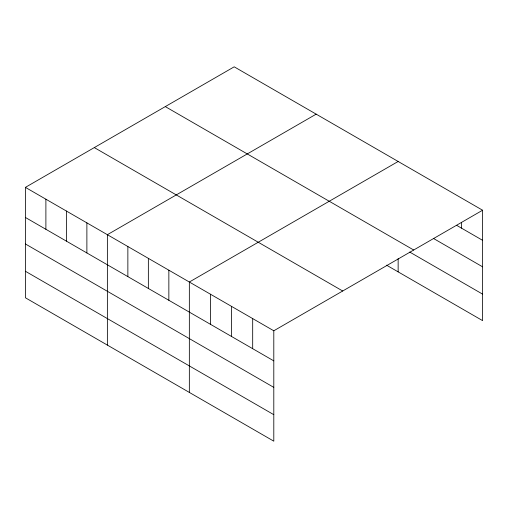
<?xml version="1.0" encoding="UTF-8"?>
<svg xmlns="http://www.w3.org/2000/svg" width="508" height="508" viewBox="0 0 508 508"><rect width="100%" height="100%" fill="white"/><g stroke="black" fill="none" stroke-linecap="round" stroke-linejoin="round"><path stroke-width="0.76" d="M25.4 187.369L273.799 330.784L273.799 441.179L25.4 297.771L25.4 187.369L234.201 66.821L482.6 210.229L482.6 320.631L386.531 265.163M316.173 114.148L107.372 234.696L107.372 345.097M398.145 161.474L189.344 282.023L189.344 392.424M273.799 330.784L482.6 210.229M456.717 225.381L482.6 240.322M433.559 238.512L482.6 266.827M165.297 106.604L413.696 250.012M409.721 252.057L482.6 294.132M94.304 147.587L342.703 291.001M25.4 217.462L273.799 360.877M25.4 243.961L273.799 387.375M25.4 271.266L273.799 414.68M461.486 222.593L461.486 228.136M398.145 258.623L398.145 271.869M252.686 318.592L252.686 348.685M231.572 306.4L231.572 336.493M210.458 294.208L210.458 324.301M168.853 270.192L168.853 300.285M148.355 258.356L148.355 288.449M127.864 246.526L127.864 276.619M86.881 222.866L86.881 252.959M66.383 211.03L66.383 241.122M45.891 199.2L45.891 229.292"/></g></svg>
